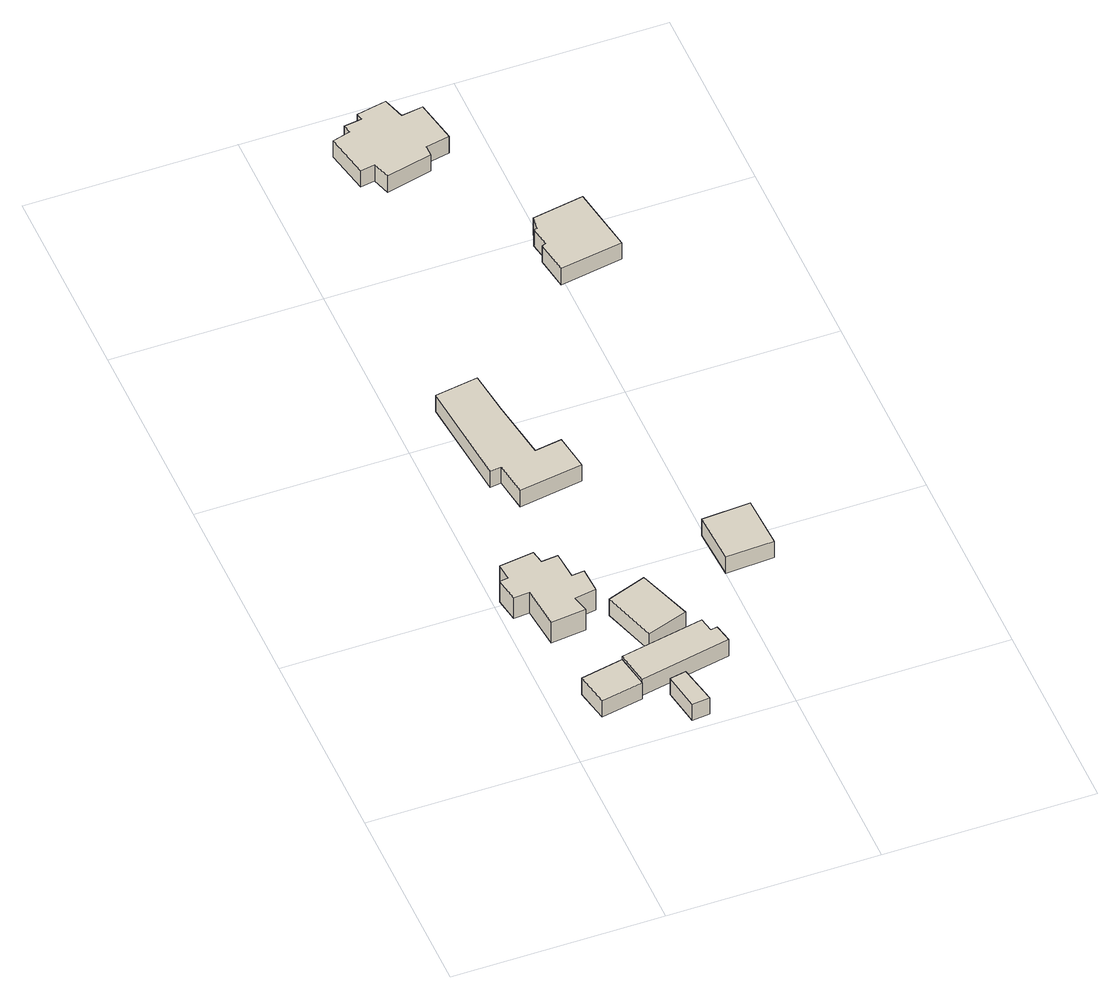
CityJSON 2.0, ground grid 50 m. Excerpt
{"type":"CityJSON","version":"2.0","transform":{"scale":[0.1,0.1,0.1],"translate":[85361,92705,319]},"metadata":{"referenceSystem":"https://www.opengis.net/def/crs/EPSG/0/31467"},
"CityObjects":{
"building1":{"type":"Building","geometry":[{"type":"Solid","lod":"1","boundaries":[[[[0,1,2,3]],[[2,4,5,3]],[[1,6,4,2]],[[0,7,6,1]],[[3,5,7,0]],[[4,6,7,5]]]]}]},
"building2":{"type":"Building","geometry":[{"type":"Solid","lod":"1","boundaries":[[[[8,9,10,11,12,13,14,15,16,17,18,19,20,21]],[[20,22,23,21]],[[19,24,22,20]],[[18,25,24,19]],[[17,26,25,18]],[[16,27,26,17]],[[15,28,27,16]],[[14,29,28,15]],[[13,30,29,14]],[[12,31,30,13]],[[11,32,31,12]],[[10,33,32,11]],[[9,34,33,10]],[[8,35,34,9]],[[21,23,35,8]],[[22,24,25,26,27,28,29,30,31,32,33,34,35,23]]]]}]},
"building3":{"type":"Building","geometry":[{"type":"Solid","lod":"1","boundaries":[[[[36,37,38,39]],[[38,40,41,39]],[[37,42,40,38]],[[36,43,42,37]],[[39,41,43,36]],[[40,42,43,41]]]]}]},
"building4":{"type":"Building","geometry":[{"type":"Solid","lod":"1","boundaries":[[[[44,45,46,47,48,49]],[[48,50,51,49]],[[47,52,50,48]],[[46,53,52,47]],[[45,54,53,46]],[[44,55,54,45]],[[49,51,55,44]],[[50,52,53,54,55,51]]]]}]},
"building5":{"type":"Building","geometry":[{"type":"Solid","lod":"1","boundaries":[[[[56,57,58,59]],[[58,60,61,59]],[[57,62,60,58]],[[56,63,62,57]],[[59,61,63,56]],[[60,62,63,61]]]]}]},
"building6":{"type":"Building","geometry":[{"type":"Solid","lod":"1","boundaries":[[[[64,65,66,67,68,69,70,71,72]],[[71,73,74,72]],[[70,75,73,71]],[[69,76,75,70]],[[68,77,76,69]],[[67,78,77,68]],[[66,79,78,67]],[[65,80,79,66]],[[64,81,80,65]],[[72,74,81,64]],[[73,75,76,77,78,79,80,81,74]]]]}]},
"building7":{"type":"Building","geometry":[{"type":"Solid","lod":"1","boundaries":[[[[82,83,84,85]],[[84,86,87,85]],[[83,88,86,84]],[[82,89,88,83]],[[85,87,89,82]],[[86,88,89,87]]]]}]},
"building8":{"type":"Building","geometry":[{"type":"Solid","lod":"1","boundaries":[[[[90,91,92,93,94,95,96,97,98,99,100,101,102,103]],[[102,104,105,103]],[[101,106,104,102]],[[100,107,106,101]],[[99,108,107,100]],[[98,109,108,99]],[[97,110,109,98]],[[96,111,110,97]],[[95,112,111,96]],[[94,113,112,95]],[[93,114,113,94]],[[92,115,114,93]],[[91,116,115,92]],[[90,117,116,91]],[[103,105,117,90]],[[104,106,107,108,109,110,111,112,113,114,115,116,117,105]]]]}]},
"building9":{"type":"Building","geometry":[{"type":"Solid","lod":"1","boundaries":[[[[118,119,120,121,122,123,124,125]],[[124,126,127,125]],[[123,128,126,124]],[[122,129,128,123]],[[121,130,129,122]],[[120,131,130,121]],[[119,132,131,120]],[[118,133,132,119]],[[125,127,133,118]],[[126,128,129,130,131,132,133,127]]]]}]}
},
"vertices":[
[68,163,80],[83,83,80],[184,102,80],[169,183,80],[184,102,30],[169,183,30],[83,83,30],[68,163,30],
[113,513,89],[107,545,89],[25,534,89],[29,494,89],[8,491,89],[17,433,89],[55,436,89],[65,335,89],[149,344,89],[139,384,89],[191,392,89],[188,453,89],[158,450,89],[153,517,89],[158,450,26],[153,517,26],[188,453,26],[191,392,26],[139,384,26],[149,344,26],[65,335,26],[55,436,26],[17,433,26],[8,491,26],[29,494,26],[25,534,26],[107,545,26],[113,513,26],
[283,99,80],[245,92,80],[260,2,80],[302,6,80],[260,2,30],[302,6,30],[245,92,30],[283,99,30],
[169,183,90],[184,102,90],[401,145,90],[392,190,90],[376,187,90],[369,222,90],[376,187,40],[369,222,40],[392,190,40],[401,145,40],[184,102,40],[169,183,40],
[208,355,88],[249,226,88],[346,258,88],[301,388,88],[346,258,38],[301,388,38],[249,226,38],[208,355,38],
[300,868,57],[235,858,57],[213,1003,57],[200,1108,57],[98,1092,57],[122,836,57],[149,840,57],[161,758,57],[313,781,57],[161,758,7],[313,781,7],[149,840,7],[122,836,7],[98,1092,7],[200,1108,7],[213,1003,7],[235,858,7],[300,868,7],
[604,392,82],[599,518,82],[484,511,82],[490,386,82],[484,511,32],[490,386,32],[599,518,32],[604,392,32],
[176,1890,53],[198,1784,53],[233,1789,53],[246,1748,53],[356,1773,53],[356,1798,53],[413,1810,53],[393,1914,53],[341,1906,53],[325,1959,53],[254,1945,53],[258,1928,53],[215,1922,53],[219,1902,53],[215,1922,3],[219,1902,3],[258,1928,3],[254,1945,3],[325,1959,3],[341,1906,3],[393,1914,3],[413,1810,3],[356,1798,3],[356,1773,3],[246,1748,3],[233,1789,3],[198,1784,3],[176,1890,3],
[479,1412,77],[470,1408,77],[482,1329,77],[632,1353,77],[605,1514,77],[482,1493,77],[479,1461,77],[471,1460,77],[479,1461,27],[471,1460,27],[482,1493,27],[605,1514,27],[632,1353,27],[482,1329,27],[470,1408,27],[479,1412,27]
]}
